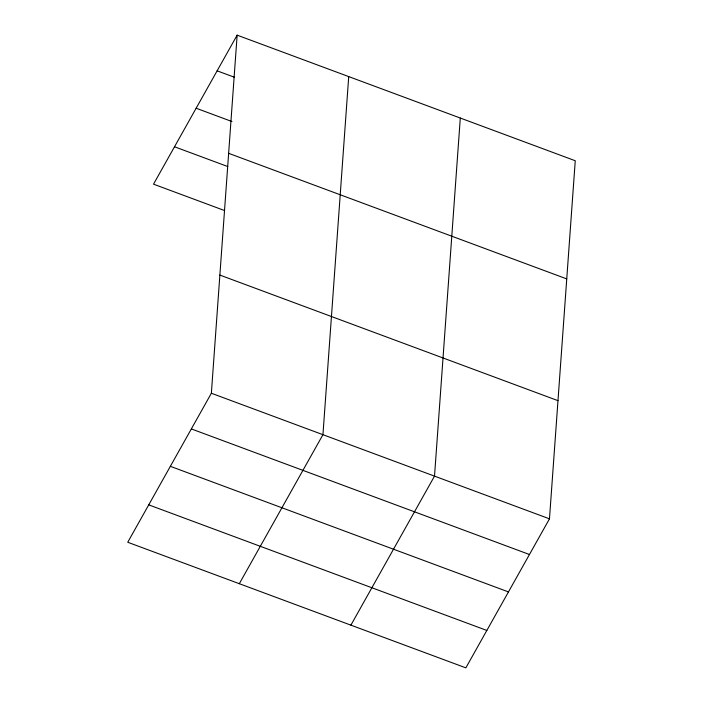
<?xml version="1.0" encoding="UTF-8"?>
<svg xmlns="http://www.w3.org/2000/svg" width="703" height="703" viewBox="0 0 703 703"><rect width="100%" height="100%" fill="white"/><g stroke="black" fill="none" stroke-linecap="round" stroke-linejoin="round"><path stroke-width="1.05" d="M211.366 393.241L237.148 35.15L575.256 160.741L549.474 518.832L465.852 667.85L127.744 542.259L211.366 393.241L549.474 518.832M348.723 76.592L322.941 434.691L239.319 583.701M460.298 118.042L434.516 476.133L350.894 625.152M237.148 35.15L153.526 184.168L224.152 210.399M217.13 70.827L234.53 77.295M196.137 108.227L231.964 121.54M228.642 153.324L566.75 278.906M174.511 146.769L227.746 166.541M219.872 275.075L557.989 400.666M191.339 428.918L529.456 554.509M170.354 466.326L508.462 591.917M148.728 504.859L486.836 630.45"/></g></svg>
